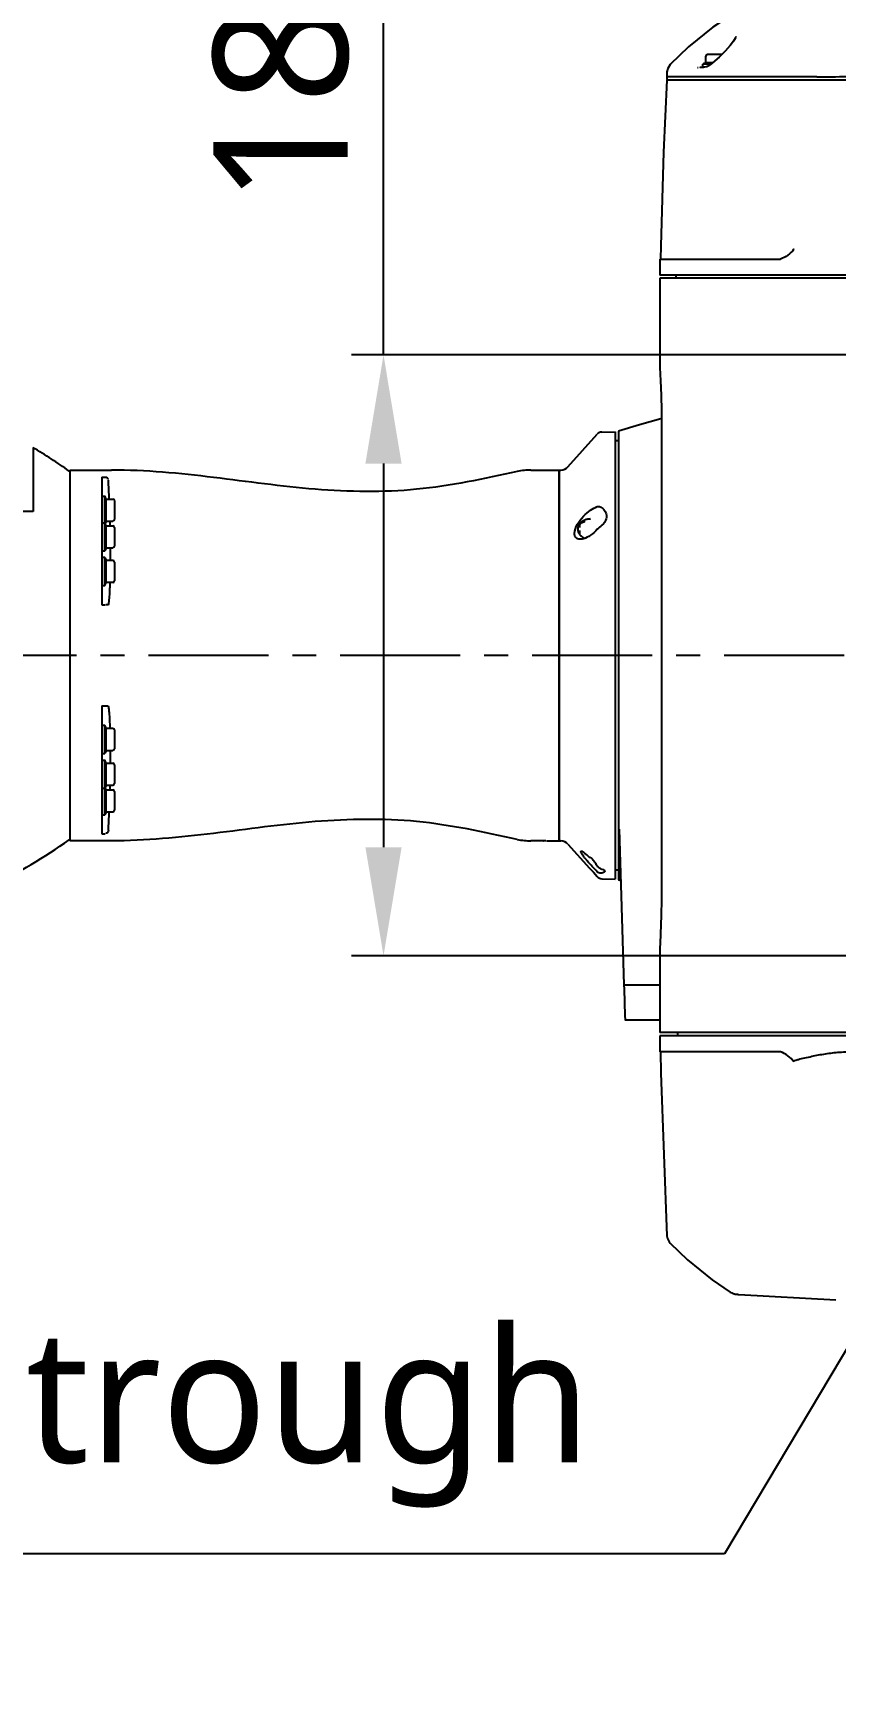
# Model space of a CAD drawing. Header units: millimetres. Extents: x 5828 to 6704, y 123 to 421.
# Drawn here: x 6419.58 to 6432.13, y 300.82 to 326.63 of the extents above; entities that cross this region are included whole.
import ezdxf
from ezdxf import colors
from ezdxf.entities.mleader import LeaderData, LeaderLine
from ezdxf.math import Vec2, Vec3

# ---------------------------------------------------------------- set-up
doc = ezdxf.new("R2010")
doc.units = ezdxf.units.MM
doc.linetypes.add('CENTER', pattern=[0.6, 0.375, -0.075, 0.075, -0.075])
for name, color, linetype in [('DIM', 7, 'Continuous'), ('中心线', 7, 'Continuous'), ('外形图', 7, 'Continuous')]:
    doc.layers.add(name, color=color, linetype=linetype)
doc.styles.add('微软雅黑', font='msyh.ttc', dxfattribs={"height": 2.1})
doc.dimstyles.new('尺寸标注_1_20比例', dxfattribs={"dimtxt": 2.1, "dimasz": 1.7, "dimexe": 0.5, "dimexo": 0.4, "dimgap": 0.5, "dimtad": 1, "dimdec": 1, "dimlfac": 20, "dimdsep": 46, "dimtxsty": '微软雅黑', "dimcen": 0.09, "dimadec": 0, "dimazin": 0, "dimtp": 0.01, "dimtm": 0.01, "dimtfac": 1, "dimtdec": 1, "dimtofl": 0, "dimtmove": 0, "dimatfit": 3, "dimfxl": 1, "dimtolj": 1, "dimarcsym": 0})

# ---------------------------------------------------------------- blocks, each defined once
blk = doc.blocks.new('*D1370')
at = {"layer": 'Defpoints', "color": 0}
for p in [(6435.955, 321.591), (6425.059, 312.191), (6435.955, 312.191)]:
    blk.add_point(p, dxfattribs=at)
at = {"layer": 'DIM', "color": 0, "lineweight": -2}
for p, q in [((6425.059, 321.591), (6425.059, 336.301)), ((6435.555, 321.591), (6424.559, 321.591)), ((6425.059, 319.891), (6425.059, 313.891)), ((6435.555, 312.191), (6424.559, 312.191))]:
    blk.add_line(p, q, dxfattribs=at)
at = {"layer": 'DIM', "color": 0}
for points in [[(6425.342, 319.891), (6424.776, 319.891), (6425.059, 321.591)], [(6424.776, 313.891), (6425.342, 313.891), (6425.059, 312.191)]]:
    blk.add_solid(points, dxfattribs=at)
at = {"layer": 'DIM', "color": 0, "insert": (6423.468, 329.796), "char_height": 2.1, "attachment_point": 5, "rotation": 90, "style": '微软雅黑'}
blk.add_mtext('\\A1;\\A1;188±0.05', dxfattribs=at)
blk = doc.blocks.new('*D1372')
at = {"layer": 'Defpoints', "color": 0}
for p in [(6442.255, 337.297), (6409.405, 317.541), (6442.255, 317.541)]:
    blk.add_point(p, dxfattribs=at)
at = {"layer": 'DIM', "color": 0, "lineweight": -2}
for p, q in [((6409.405, 317.941), (6409.405, 337.797)), ((6442.255, 317.941), (6442.255, 337.797)), ((6411.105, 337.297), (6440.555, 337.297))]:
    blk.add_line(p, q, dxfattribs=at)
at = {"layer": 'DIM', "color": 0}
for points in [[(6411.105, 337.58), (6411.105, 337.013), (6409.405, 337.297)], [(6440.555, 337.013), (6440.555, 337.58), (6442.255, 337.297)]]:
    blk.add_solid(points, dxfattribs=at)
at = {"layer": 'DIM', "color": 0, "insert": (6425.83, 338.883), "char_height": 2.1, "attachment_point": 5, "style": '微软雅黑'}
blk.add_mtext('\\A1;657', dxfattribs=at)

msp = doc.modelspace()

# ---------------------------------------------------------------- linework, layer by layer
at = {"layer": '中心线', "linetype": 'CENTER', "ltscale": 5}
msp.add_line((6456.2586, 316.891), (6393.9368, 316.891), dxfattribs=at)
at = {"layer": '外形图', "linetype": 'Continuous'}
for p, q in [((6430.0963, 326.1584), (6430.0963, 326.2637)), ((6430.3451, 326.2887), (6430.1213, 326.2887)), ((6429.4895, 326.0192), (6429.4858, 325.9412)), ((6430.0012, 326.094), (6430.0021, 326.0933)), ((6430.0148, 326.0912), (6430.0669, 326.0912)), ((6430.0488, 326.0912), (6430.0488, 326.1412)), ((6430.1816, 326.1412), (6430.0488, 326.1412)), ((6430.0787, 326.0919), (6430.0576, 326.0912)), ((6430.0963, 326.1584), (6430.0587, 326.1448)), ((6430.2031, 326.1584), (6430.0963, 326.1584)), ((6430.1135, 326.1002), (6430.1092, 326.0987)), ((6430.2034, 326.1587), (6430.1729, 326.1341)), ((6433.8803, 325.8912), (6429.4853, 325.8912)), ((6429.4858, 325.9412), (6429.4858, 325.9162)), ((6429.5157, 325.9412), (6429.4858, 325.9412)), ((6429.8439, 325.9411), (6429.5157, 325.9412)), ((6429.8469, 325.9411), (6429.8439, 325.9411)), ((6430.1168, 325.9411), (6429.8469, 325.9411)), ((6430.1311, 325.9411), (6430.1168, 325.9411)), ((6430.1543, 325.9411), (6430.1311, 325.9411)), ((6430.171, 325.9411), (6430.1543, 325.9411)), ((6430.252, 325.9412), (6430.171, 325.9411)), ((6430.2695, 325.9412), (6430.252, 325.9412)), ((6430.337, 325.9412), (6430.2695, 325.9412)), ((6430.3557, 325.9412), (6430.337, 325.9412)), ((6430.3826, 325.9412), (6430.3557, 325.9412)), ((6430.4976, 325.9412), (6430.3826, 325.9412)), ((6431.8344, 325.9411), (6430.4976, 325.9412)), ((6429.38, 323.0911), (6429.38, 322.8411)), ((6429.38, 323.0911), (6431.2641, 323.0911)), ((6435.0051, 322.8411), (6429.38, 322.8411)), ((6429.38, 322.7911), (6429.38, 321.4645)), ((6435.0051, 322.7911), (6429.38, 322.7911)), ((6429.63, 322.8411), (6429.63, 322.7911)), ((6429.4038, 320.5955), (6429.396, 320.5934)), ((6429.4042, 320.5411), (6429.4042, 313.241)), ((6427.9416, 319.8408), (6428.4012, 320.3525)), ((6428.473, 320.3857), (6428.68, 320.3911)), ((6428.68, 320.3911), (6428.68, 313.3924)), ((6428.73, 320.3986), (6428.73, 313.3834)), ((6419.5799, 320.1429), (6419.5799, 319.1411)), ((6428.68, 320.2536), (6428.73, 320.2536)), ((6420.1549, 319.7661), (6420.1434, 319.7743)), ((6420.1549, 319.7911), (6420.1549, 313.991)), ((6420.1549, 319.7911), (6420.8049, 319.7911)), ((6427.3625, 319.7911), (6427.805, 319.7911)), ((6427.805, 319.7911), (6427.83, 319.7911)), ((6427.805, 319.7911), (6427.805, 313.9914)), ((6427.805, 313.991), (6427.805, 319.7911)), ((6420.6549, 319.6812), (6420.6549, 317.6816)), ((6420.6549, 319.6812), (6420.7074, 319.6812)), ((6420.6549, 319.3844), (6420.7049, 319.3844)), ((6420.7049, 318.5272), (6420.7049, 319.3844)), ((6420.7222, 319.3369), (6420.7085, 319.3745)), ((6420.7222, 318.9919), (6420.7222, 319.3369)), ((6420.7222, 319.3369), (6420.8274, 319.3369)), ((6420.8524, 319.3119), (6420.8524, 319.0169)), ((6419.5799, 319.1411), (6418.8206, 319.1411)), ((6420.7222, 318.9919), (6420.709, 318.9558)), ((6420.7222, 318.9919), (6420.8274, 318.9919)), ((6420.6549, 318.9672), (6420.7049, 318.9672)), ((6420.7222, 318.9197), (6420.7085, 318.9574)), ((6420.7222, 318.5747), (6420.7222, 318.9197)), ((6420.7222, 318.9197), (6420.8274, 318.9197)), ((6420.8524, 318.8947), (6420.8524, 318.5997)), ((6428.12, 318.9421), (6428.12, 318.8906)), ((6428.12, 318.8436), (6428.12, 318.784)), ((6420.6549, 318.5272), (6420.7049, 318.5272)), ((6420.7222, 318.5747), (6420.7085, 318.5371)), ((6420.7222, 318.5747), (6420.8274, 318.5747)), ((6420.785, 318.5747), (6420.785, 318.3761)), ((6420.7049, 318.4236), (6420.6549, 318.4236)), ((6420.7049, 317.9836), (6420.7049, 318.4236)), ((6420.7085, 318.4137), (6420.7222, 318.3761)), ((6420.7222, 318.0311), (6420.7222, 318.3761)), ((6420.8274, 318.3761), (6420.7222, 318.3761)), ((6420.8524, 318.3511), (6420.8524, 318.0561)), ((6420.6549, 317.9836), (6420.7049, 317.9836)), ((6420.7085, 317.9934), (6420.7222, 318.0311)), ((6420.8274, 318.0311), (6420.7222, 318.0311)), ((6420.6549, 317.6816), (6420.7074, 317.6816)), ((6420.6549, 316.1005), (6420.6549, 314.1008)), ((6420.6549, 316.1005), (6420.7074, 316.1005)), ((6420.6549, 315.7985), (6420.7049, 315.7985)), ((6420.7049, 315.3585), (6420.7049, 315.7985)), ((6420.7222, 315.751), (6420.7085, 315.7887)), ((6420.7222, 315.406), (6420.7222, 315.751)), ((6420.7222, 315.751), (6420.8274, 315.751)), ((6420.8524, 315.726), (6420.8524, 315.431)), ((6420.7222, 315.406), (6420.7085, 315.3684)), ((6420.7222, 315.406), (6420.8274, 315.406)), ((6420.785, 315.406), (6420.785, 315.2074)), ((6420.6549, 315.3585), (6420.7049, 315.3585)), ((6420.6549, 315.2549), (6420.7049, 315.2549)), ((6420.7049, 314.3977), (6420.7049, 315.2549)), ((6420.7222, 315.2074), (6420.7085, 315.245)), ((6420.7222, 314.8624), (6420.7222, 315.2074)), ((6420.7222, 315.2074), (6420.8274, 315.2074)), ((6420.8524, 315.1824), (6420.8524, 314.8874)), ((6420.7222, 314.8624), (6420.7085, 314.8247)), ((6420.7222, 314.8624), (6420.8274, 314.8624)), ((6420.6549, 314.8149), (6420.7049, 314.8149)), ((6420.7222, 314.7902), (6420.709, 314.8263)), ((6420.7222, 314.4452), (6420.7222, 314.7902)), ((6420.7222, 314.7902), (6420.8274, 314.7902)), ((6420.8524, 314.7652), (6420.8524, 314.4702)), ((6420.6549, 314.3977), (6420.7049, 314.3977)), ((6420.7222, 314.4452), (6420.7085, 314.4076)), ((6420.7222, 314.4452), (6420.8274, 314.4452)), ((6420.6549, 314.1008), (6420.7074, 314.1008)), ((6428.7435, 314.1756), (6428.8166, 311.741)), ((6420.1549, 314.016), (6420.1438, 314.008)), ((6420.8049, 313.991), (6420.1549, 313.991)), ((6427.555, 313.991), (6427.3625, 313.991)), ((6427.555, 313.991), (6427.5602, 313.9911)), ((6427.605, 313.9914), (6427.805, 313.9914)), ((6427.805, 313.991), (6427.83, 313.991)), ((6427.9416, 313.9412), (6428.2787, 313.566)), ((6428.28, 313.7354), (6428.28, 313.7294)), ((6428.38, 313.6277), (6428.38, 313.6217)), ((6428.28, 313.566), (6428.2787, 313.566)), ((6428.28, 313.566), (6428.3405, 313.4987)), ((6428.3405, 313.4987), (6428.4012, 313.431)), ((6428.473, 313.3978), (6428.68, 313.3924)), ((6428.73, 313.53), (6428.68, 313.53)), ((6428.73, 313.3834), (6428.7675, 313.3721)), ((6429.381, 312.3911), (6429.38, 312.3149)), ((6429.38, 312.3176), (6429.38, 310.991)), ((6428.8168, 311.741), (6429.38, 311.741)), ((6428.8332, 311.191), (6429.38, 311.191)), ((6434.6861, 310.991), (6429.38, 310.991)), ((6429.655, 310.991), (6429.655, 310.941)), ((6429.38, 310.941), (6429.38, 310.691)), ((6434.6861, 310.941), (6429.3801, 310.941)), ((6431.2641, 310.691), (6429.38, 310.691))]:
    msp.add_line(p, q, dxfattribs=at)
for points in [[(6430.4854, 326.9019), (6430.2044, 326.716), (6429.8289, 326.4117), (6429.5391, 326.1331)], [(6430.5656, 326.5708), (6430.5602, 326.5521), (6430.5308, 326.5), (6430.4776, 326.4302), (6430.401, 326.3444)], [(6430.401, 326.3444), (6430.3061, 326.2498), (6430.2034, 326.1587)], [(6429.5391, 326.1331), (6429.501, 326.0736), (6429.4895, 326.0192)], [(6429.9669, 326.0896), (6429.9721, 326.0897), (6429.9754, 326.0876)], [(6430.1093, 326.0987), (6430.1048, 326.0972), (6430.0787, 326.0919)], [(6430.1529, 326.12), (6430.1397, 326.1122), (6430.1265, 326.1056), (6430.1135, 326.1002)], [(6430.1728, 326.1341), (6430.166, 326.1289), (6430.1529, 326.12)], [(6429.4859, 325.8912), (6429.4378, 324.7625), (6429.3917, 323.297), (6429.3866, 323.0911)], [(6431.4703, 323.2409), (6431.4736, 323.2439), (6431.4768, 323.2453)], [(6429.38, 321.4669), (6429.3809, 321.3937), (6429.3884, 321.1885), (6429.397, 320.9635), (6429.4029, 320.7173), (6429.4042, 320.5411)], [(6429.396, 320.5934), (6429.0616, 320.4972), (6428.73, 320.3986)], [(6429.4042, 313.241), (6429.403, 313.0727), (6429.3972, 312.8251), (6429.381, 312.3911)], [(6429.3866, 310.691), (6429.3952, 310.3547), (6429.4897, 307.8129)], [(6429.4897, 307.8129), (6429.4967, 307.7714), (6429.524, 307.7168), (6429.5392, 307.6989)], [(6429.5392, 307.6989), (6429.8092, 307.4382), (6430.1957, 307.1225), (6430.4804, 306.9333)], [(6430.4804, 306.9333), (6430.5038, 306.9198), (6430.5191, 306.9126), (6430.5302, 306.9085), (6430.5392, 306.906), (6430.5472, 306.9042), (6430.5545, 306.9028), (6430.5613, 306.9016), (6430.5678, 306.9007), (6430.5743, 306.8999), (6430.5807, 306.8992), (6430.5873, 306.8986), (6430.594, 306.898), (6430.6009, 306.8975), (6430.6081, 306.897), (6430.6155, 306.8965), (6432.1319, 306.8113)]]:
    msp.add_lwpolyline(points, dxfattribs=at)
for centre, radius, start, end in [((6430.1213, 326.2637), 0.025, 90, 180), ((6430.0638, 326.1307), 0.015, 110, 135.55634), ((6429.5108, 325.9162), 0.025, 180, 239.18333), ((6431.8082, 346.6329), 20.6918, 270.07262, 271.36503), ((6428.4756, 320.2857), 0.1, 91.5, 138.06596), ((6415.5466, 313.3611), 7.8905, 54.36814, 59.25895), ((6427.3625, 318.7911), 1, 90, 102.2624), ((6427.83, 319.9411), 0.15, 270, 318.06596), ((6375.8749, 317.3968), 44.938, 2.4744, 2.85034), ((6420.6944, 319.3694), 0.015, 20, 45.55634), ((6420.8274, 319.3119), 0.025, 0, 90), ((6413.0378, 318.8104), 7.7474, 0.77554, 1.34314), ((6420.8274, 319.0169), 0.025, 270, 0), ((6420.6944, 318.9522), 0.015, 20, 45.55634), ((6420.8274, 318.8947), 0.025, 0, 90), ((6428.9189, 317.4844), 1.6623, 118.08441, 118.72668), ((6420.6944, 318.5422), 0.015, 314.44366, 340), ((6420.8274, 318.5997), 0.025, 270, 0), ((6420.6944, 318.4086), 0.015, 20, 45.55634), ((6420.8274, 318.3511), 0.025, 0, 90), ((6420.6944, 317.9986), 0.015, 314.44366, 340), ((6420.8274, 318.0561), 0.025, 270, 0), ((6420.6944, 315.7835), 0.015, 20, 45.55634), ((6420.8274, 315.726), 0.025, 0, 90), ((6420.8274, 315.431), 0.025, 270, 0), ((6420.6944, 315.3735), 0.015, 314.44366, 340), ((6420.6944, 315.2399), 0.015, 20, 45.55634), ((6420.8274, 315.1824), 0.025, 0, 90), ((6413.0378, 314.9717), 7.7474, 358.65684, 359.22446), ((6420.8274, 314.8874), 0.025, 270, 0), ((6420.6944, 314.8299), 0.015, 314.44366, 340), ((6420.8274, 314.7652), 0.025, 0, 90), ((6420.6944, 314.4127), 0.015, 314.44366, 340), ((6375.875, 316.3853), 44.9379, 357.14966, 357.5256), ((6420.8274, 314.4702), 0.025, 270, 0), ((6415.4794, 320.5262), 8.0152, 295.48582, 305.58699), ((6427.3625, 314.991), 1, 257.7376, 270), ((6427.5745, 313.308), 0.6833, 90.89826, 91.1977), ((6427.5794, 312.9557), 1.0357, 89.96694, 90.86407), ((6427.5798, 312.5336), 1.4577, 89.40474, 89.99085), ((6427.83, 313.841), 0.15, 41.93404, 90), ((6427.2234, 312.6629), 1.5013, 45.26754, 45.43225), ((6426.8998, 312.3482), 1.9527, 39.74271, 40.70792), ((6428.4756, 313.4977), 0.0999, 221.92726, 268.49415), ((6616.59, 317.6952), 187.8675, 181.816215, 181.984049)]:
    msp.add_arc(centre, radius, start, end, dxfattribs=at)
for points, knots in [([(6430.0021, 326.0933), (6430.0038, 326.0922), (6430.0104, 326.0912), (6430.0166, 326.0919), (6430.0209, 326.0924)], [0, 0, 0, 0, 0.3186502, 1, 1, 1, 1]), ([(6430.0209, 326.0924), (6430.0229, 326.0926), (6430.0274, 326.0932), (6430.032, 326.0939), (6430.0344, 326.0942)], [0, 0, 0, 0, 0.4543453, 1, 1, 1, 1]), ([(6427.1501, 319.7683), (6426.6297, 319.6552), (6425.5882, 319.4279), (6423.9827, 319.4581), (6422.4052, 319.6865), (6421.3392, 319.7911), (6420.8049, 319.7911)], [0, 0, 0, 0, 0.2502404, 0.4983477, 0.7489464, 1, 1, 1, 1]), ([(6420.7074, 319.6812), (6420.719, 319.6812), (6420.7449, 319.6797), (6420.7498, 319.6495), (6420.7438, 319.6415)], [0, 0, 0, 0, 0.5377896, 1, 1, 1, 1]), ([(6428.045, 318.799), (6428.045, 318.849), (6428.0873, 318.9492), (6428.1794, 319.068), (6428.286, 319.1612), (6428.3633, 319.2052), (6428.4012, 319.2184)], [0, 0, 0, 0, 0.2623237, 0.5402677, 0.7895274, 1, 1, 1, 1]), ([(6428.295, 319.0257), (6428.2862, 319.025), (6428.2753, 319.0241), (6428.2622, 319.023), (6428.2534, 319.0225), (6428.2429, 319.0196), (6428.2304, 319.0165), (6428.2199, 319.0138), (6428.2115, 319.0117), (6428.2041, 319.0079), (6428.1944, 319.0038), (6428.1851, 318.9993), (6428.1772, 318.9962), (6428.1707, 318.9916), (6428.1625, 318.9858), (6428.1527, 318.9789), (6428.1443, 318.9732), (6428.1394, 318.9675), (6428.1342, 318.962), (6428.129, 318.9564), (6428.124, 318.9508), (6428.1196, 318.9468), (6428.1174, 318.9419), (6428.1137, 318.9356), (6428.1101, 318.9293), (6428.1066, 318.923), (6428.1027, 318.9168), (6428.1007, 318.9083), (6428.0978, 318.8982), (6428.0956, 318.8898), (6428.0937, 318.8831), (6428.0942, 318.8761), (6428.0939, 318.8675), (6428.0942, 318.859), (6428.0937, 318.852), (6428.0956, 318.8453), (6428.0978, 318.8369), (6428.1007, 318.8268), (6428.1027, 318.8183), (6428.1066, 318.8121), (6428.1119, 318.8026), (6428.1164, 318.7948), (6428.12, 318.7885)], [0, 0, 0, 0, 0.0625, 0.078125, 0.09375, 0.125, 0.15625, 0.1875, 0.203125, 0.21875, 0.25, 0.28125, 0.296875, 0.3125, 0.34375, 0.375, 0.40625, 0.421875, 0.4375, 0.46875, 0.484375, 0.5, 0.515625, 0.53125, 0.5625, 0.578125, 0.59375, 0.625, 0.65625, 0.6875, 0.703125, 0.71875, 0.75, 0.78125, 0.796875, 0.8125, 0.84375, 0.875, 0.90625, 0.921875, 0.9375, 1, 1, 1, 1]), ([(6428.4012, 319.2184), (6428.4066, 319.2202), (6428.4319, 319.2242), (6428.4574, 319.2128), (6428.473, 319.2011)], [0, 0, 0, 0, 0.2249504, 1, 1, 1, 1]), ([(6428.473, 319.2011), (6428.4945, 319.1851), (6428.5312, 319.1456), (6428.545, 319.0928), (6428.545, 319.0677)], [0, 0, 0, 0, 0.5158248, 1, 1, 1, 1]), ([(6428.545, 319.0677), (6428.545, 319.0549), (6428.5383, 319.0009), (6428.5044, 318.9528), (6428.473, 318.9264)], [0, 0, 0, 0, 0.2378664, 1, 1, 1, 1]), ([(6428.4012, 318.8641), (6428.3692, 318.8295), (6428.3036, 318.7708), (6428.2102, 318.7189), (6428.1383, 318.7048), (6428.0896, 318.7112), (6428.0508, 318.7457), (6428.045, 318.7806), (6428.045, 318.799)], [0, 0, 0, 0, 0.3081489, 0.571458, 0.6837234, 0.7832059, 0.8802413, 1, 1, 1, 1]), ([(6428.12, 318.7885), (6428.1228, 318.7851), (6428.1281, 318.7783), (6428.1405, 318.7656), (6428.1575, 318.7505), (6428.178, 318.7385), (6428.1953, 318.7299), (6428.2047, 318.7262), (6428.2093, 318.7243)], [0, 0, 0, 0, 0.125, 0.25, 0.5, 0.75, 0.875, 1, 1, 1, 1]), ([(6428.2075, 318.9862), (6428.2015, 318.9835), (6428.1775, 318.9723), (6428.1539, 318.9603), (6428.1364, 318.951)], [0, 0, 0, 0, 0.2474437, 1, 1, 1, 1]), ([(6420.7573, 317.6834), (6420.7642, 317.692), (6420.7679, 317.7288), (6420.7826, 317.8404), (6420.783, 317.9465), (6420.7842, 318.0273)], [0, 0, 0, 0, 0.095869, 0.2994887, 1, 1, 1, 1]), ([(6420.7573, 317.6834), (6420.755, 317.6806), (6420.7384, 317.6839), (6420.7266, 317.6817), (6420.7165, 317.6819)], [0, 0, 0, 0, 0.264278, 1, 1, 1, 1]), ([(6420.7074, 316.1005), (6420.7185, 316.1005), (6420.7254, 316.1003), (6420.7535, 316.1006), (6420.7457, 316.0989), (6420.7438, 316.0987)], [0, 0, 0, 0, 0.7000354, 0.8800938, 1, 1, 1, 1]), ([(6420.7842, 315.756), (6420.783, 315.8364), (6420.7825, 315.9422), (6420.7679, 316.0534), (6420.7642, 316.0901), (6420.7573, 316.0986)], [0, 0, 0, 0, 0.7004898, 0.9040964, 1, 1, 1, 1]), ([(6420.7573, 314.1506), (6420.7567, 314.1387), (6420.7554, 314.1125), (6420.7246, 314.107), (6420.7165, 314.1131)], [0, 0, 0, 0, 0.5429686, 1, 1, 1, 1]), ([(6427.1501, 314.0138), (6426.6297, 314.1269), (6425.5882, 314.3542), (6423.9827, 314.324), (6422.4052, 314.0956), (6421.3392, 313.991), (6420.8049, 313.991)], [0, 0, 0, 0, 0.2502404, 0.4983477, 0.7489464, 1, 1, 1, 1]), ([(6428.1425, 313.8257), (6428.1425, 313.8417), (6428.2007, 313.8033), (6428.2294, 313.7769), (6428.2618, 313.7473), (6428.2769, 313.7324)], [0, 0, 0, 0, 0.2887605, 0.6168697, 1, 1, 1, 1]), ([(6428.4012, 313.5068), (6428.3744, 313.5333), (6428.3211, 313.5892), (6428.2569, 313.6614), (6428.2083, 313.7206), (6428.1765, 313.7618), (6428.1547, 313.7957), (6428.1425, 313.8171), (6428.1425, 313.8257)], [0, 0, 0, 0, 0.2739901, 0.5613429, 0.7016184, 0.8312778, 0.9373276, 1, 1, 1, 1]), ([(6428.28, 313.7354), (6428.28, 313.7374), (6428.286, 313.7374), (6428.2882, 313.7355), (6428.2894, 313.7347)], [0, 0, 0, 0, 0.570917, 1, 1, 1, 1]), ([(6428.2894, 313.7347), (6428.3075, 313.7234), (6428.3372, 313.6897), (6428.367, 313.6564), (6428.3772, 313.6359)], [0, 0, 0, 0, 0.4824938, 1, 1, 1, 1]), ([(6428.4012, 313.5966), (6428.4064, 313.5903), (6428.4271, 313.5698), (6428.4535, 313.5561), (6428.473, 313.5489)], [0, 0, 0, 0, 0.2804049, 1, 1, 1, 1]), ([(6428.473, 313.4861), (6428.4674, 313.4848), (6428.442, 313.4815), (6428.4153, 313.4929), (6428.4012, 313.5068)], [0, 0, 0, 0, 0.2247554, 1, 1, 1, 1]), ([(6428.473, 313.5489), (6428.4846, 313.5446), (6428.5019, 313.5377), (6428.5175, 313.5214), (6428.5175, 313.5144)], [0, 0, 0, 0, 0.638615, 1, 1, 1, 1]), ([(6428.5175, 313.5144), (6428.5175, 313.5114), (6428.5137, 313.5024), (6428.4969, 313.4928), (6428.4821, 313.4883), (6428.473, 313.4861)], [0, 0, 0, 0, 0.1580151, 0.4931093, 1, 1, 1, 1]), ([(6431.4735, 310.5368), (6431.4625, 310.5518), (6431.5283, 310.5674), (6431.582, 310.5838), (6431.6753, 310.6042), (6431.7783, 310.6267), (6431.9229, 310.6542), (6432.1072, 310.6813), (6432.2575, 310.691), (6432.3336, 310.691)], [0, 0, 0, 0, 0.0636059, 0.1203524, 0.2415782, 0.3638711, 0.4878746, 0.7407801, 1, 1, 1, 1])]:
    msp.add_open_spline(points, degree=3, knots=knots, dxfattribs=at)
for points in [[(6431.4703, 323.2409), (6431.4193, 323.1729), (6431.3448, 323.1175), (6431.2641, 323.0911)], [(6428.473, 318.9264), (6428.4488, 318.906), (6428.4227, 318.8874), (6428.4012, 318.8641)], [(6428.3772, 313.6359), (6428.3785, 313.6333), (6428.38, 313.6306), (6428.38, 313.6277)], [(6431.4735, 310.5368), (6431.4222, 310.6066), (6431.3465, 310.664), (6431.2641, 310.691)]]:
    msp.add_open_spline(points, degree=3, dxfattribs=at)

# ---------------------------------------------------------------- dimensions: what is measured, and where the dimension line sits
at = {"layer": 'DIM'}
dim = msp.add_linear_dim(base=(6442.2552, 337.2966), p1=(6409.4047, 317.541), p2=(6442.2552, 317.541), dimstyle='尺寸标注_1_20比例', dxfattribs=at)
dim.commit()
dim.dimension.update_dxf_attribs({"geometry": '*D1372', "text_midpoint": (6425.83, 338.8825)})
dim = msp.add_linear_dim(base=(6425.0591, 312.191), p1=(6435.9551, 321.5911), p2=(6435.9551, 312.191), angle=90, text='\\A1;<>±0.05', dimstyle='尺寸标注_1_20比例', override={"dimtxsty": '微软雅黑'}, dxfattribs=at)
dim.commit()
dim.dimension.update_dxf_attribs({"geometry": '*D1370', "text_midpoint": (6425.0591, 329.7962), "dimtype": 160})

# ---------------------------------------------------------------- leaders
at = {"layer": '外形图'}
ml = msp.add_multileader_mtext('Standard', dxfattribs=at)
ml.set_content('\\A1;2×{\\C256;Φ}13 H7({\\H0.7x;\\S+0.018^ 0;}) trough   ', style='微软雅黑')
ml.set_leader_properties()
ml.build(insert=Vec2(0, 0))
ml.multileader.update_dxf_attribs({"text_left_attachment_type": 5, "text_right_attachment_type": 5, "dogleg_length": 1.6667, "arrow_head_size": 1.7})
ctx = ml.context
ctx.base_point, ctx.char_height, ctx.arrow_head_size, ctx.landing_gap_size, ctx.plane_origin = Vec3(6396.4703, 302.839), 2.1, 1.7, 0.4167, Vec3(6505.673, 323.8789)
ctx.left_attachment, ctx.right_attachment, ctx.text_align_type = 5, 5, 2
notes = []
notes.append((ctx, [(0, (1, 1, 0), (6430.3873, 302.839), (-1, 0), 1.6667, [(0, [(6435.9551, 312.191)], 0, [])])]))
ctx.mtext.insert, ctx.mtext.width, ctx.mtext.alignment, ctx.mtext.flow_direction = Vec3(6428.304, 307.0816), 33.362532, 3, 5
for ctx, leaders in notes:
    for number, flags, end, landing, length, lines in leaders:
        leader = LeaderData()
        leader.index, (leader.has_last_leader_line, leader.has_dogleg_vector, leader.attachment_direction) = number, flags
        leader.last_leader_point, leader.dogleg_vector, leader.dogleg_length = Vec3(end), Vec3(landing), length
        for number, points, colour, breaks in lines:
            line = LeaderLine()
            line.index, line.vertices, line.color, line.breaks = number, Vec3.list(points), colors.encode_raw_color(colour), breaks
            leader.lines.append(line)
        ctx.leaders.append(leader)

doc.saveas('drawing.dxf')
